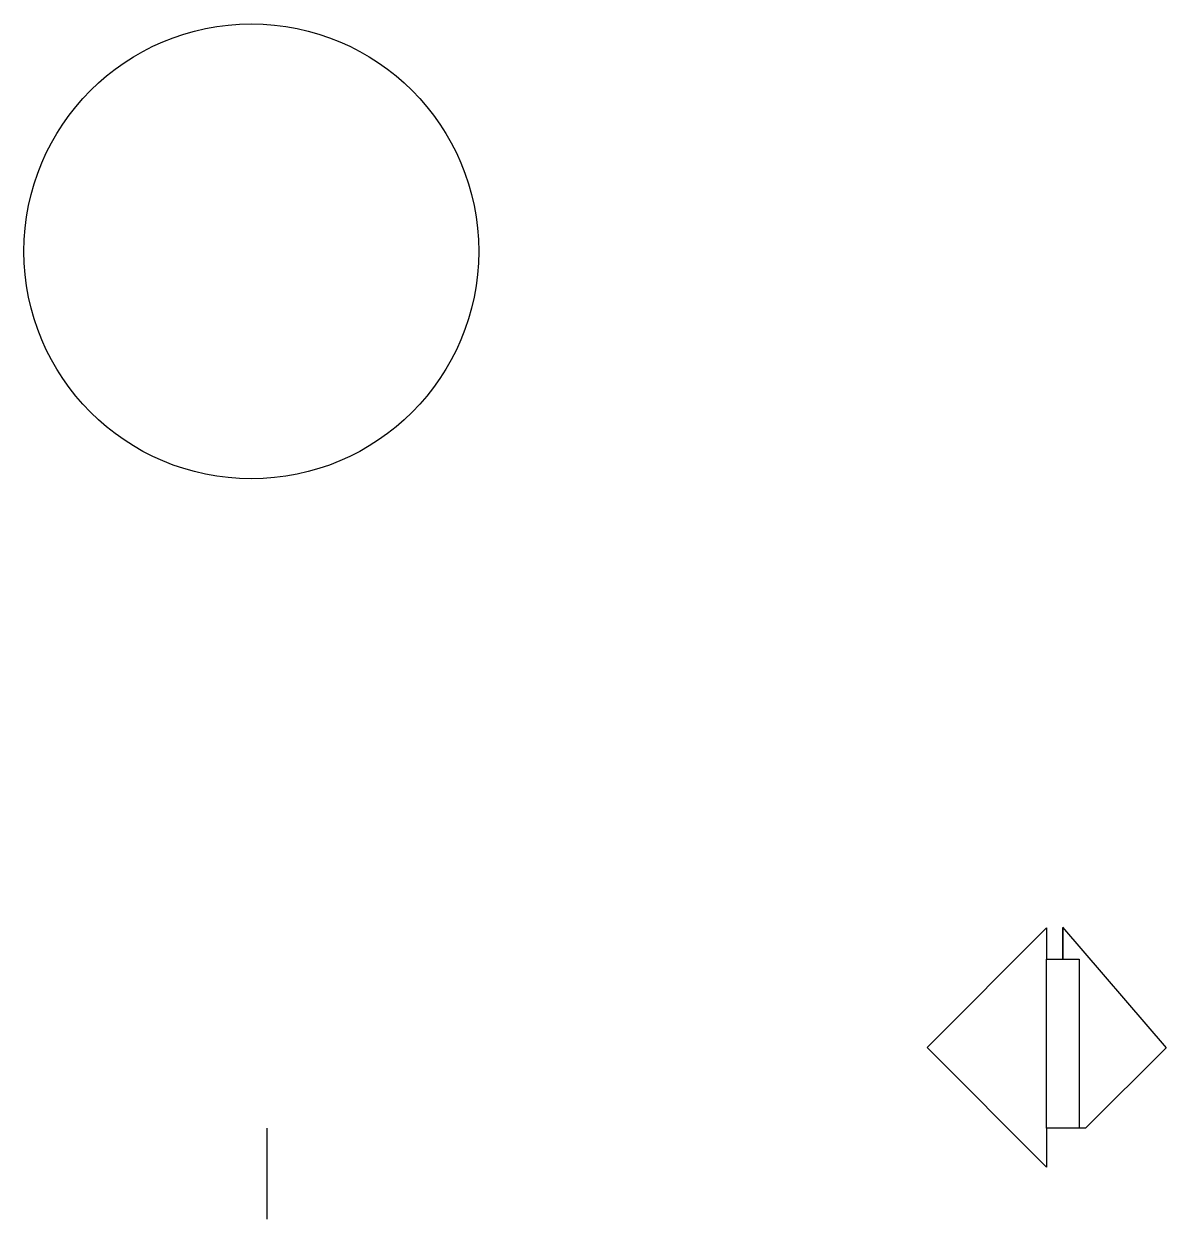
# Model space of a CAD drawing. Header units: centimetres. Extents: x 2.13 to 10.92, y 3.3 to 12.5.
import ezdxf

# ---------------------------------------------------------------- set-up
doc = ezdxf.new("R2010")
doc.units = ezdxf.units.CM
doc.header["$MEASUREMENT"] = 0
doc.layers.add('Knight', color=251, linetype='Continuous')

msp = doc.modelspace()

# ---------------------------------------------------------------- linework, layer by layer
msp.add_lwpolyline([(10.1223, 5.5471), (10.92, 4.6185), (10.3005, 4), (10, 4), (10, 3.7), (9.0808, 4.6208), (10, 5.54), (10, 5.3), (10.125, 5.3), (10.125, 5.544), (10.125, 5.3), (10.25, 5.3), (10.25, 4), (10, 4), (10, 5.3)])
at = {"elevation": 5.5}
msp.add_lwpolyline([(10.92, 4.6185), (10.92, 4.6185), (10.92, 4.6185), (10.92, 4.6185)], close=True, dxfattribs=at)
at = {"layer": 'Knight'}
msp.add_line((4, 4), (4, 3.3), dxfattribs=at)
msp.add_circle((3.8813, 10.7457, 1), 1.75, dxfattribs=at)

doc.saveas('drawing.dxf')
